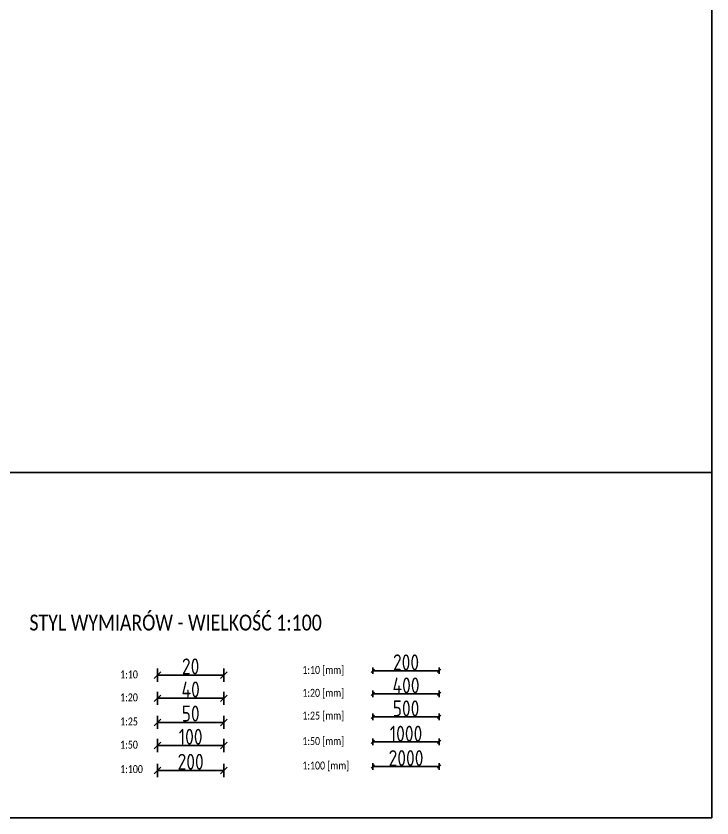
# Model space of a CAD drawing. Extents: x 0 to 4149, y 0 to 5505.
# Drawn here: x 1050 to 2100, y 0 to 1210 of the extents above; entities that cross this region are included whole.
import ezdxf

# ---------------------------------------------------------------- set-up
doc = ezdxf.new("R2010")
doc.units = 0
doc.header["$MEASUREMENT"] = 0
doc.layers.add('FS_Opis', color=6, linetype='Continuous')
doc.layers.add('FS_WYMIARY', color=8, linetype='Continuous')
doc.styles.add('KB 1_100', font='isocpeur.ttf', dxfattribs={"width": 0.8, "height": 24})
doc.styles.add('KB 1_50', font='isocpeur.ttf', dxfattribs={"width": 0.8, "height": 12})
doc.dimstyles.new('KB 1_10 [mm] (skala 100)', dxfattribs={"dimtxt": 24, "dimasz": 5, "dimexe": 5, "dimexo": 0.625, "dimtad": 1, "dimlfac": 2, "dimrnd": 1, "dimtxsty": 'KB 1_100', "dimblk": 'OBLIQUE', "dimcen": 2.5, "dimclrd": 256, "dimclre": 256, "dimclrt": 6, "dimadec": 0, "dimazin": 0, "dimtfac": 1, "dimtmove": 0, "dimatfit": 3, "dimfxl": 5, "dimfxlon": 1, "dimarcsym": 0})
doc.dimstyles.new('KB 1_100', dxfattribs={"dimtxt": 24, "dimasz": 10, "dimexe": 10, "dimexo": 0.625, "dimgap": 1.3, "dimtad": 1, "dimlfac": -1, "dimrnd": 0.1, "dimtxsty": 'KB 1_100', "dimblk": 'OBLIQUE', "dimcen": 5, "dimclrd": 256, "dimclre": 256, "dimclrt": 6, "dimadec": 0, "dimazin": 0, "dimtfac": 1, "dimtmove": 0, "dimatfit": 3, "dimfxl": 10, "dimfxlon": 1, "dimarcsym": 0})
doc.dimstyles.new('KB 1_100 [mm]', dxfattribs={"dimtxt": 24, "dimasz": 5, "dimexe": 5, "dimexo": 0.625, "dimtad": 1, "dimlfac": 20, "dimrnd": 1, "dimtxsty": 'KB 1_100', "dimblk": 'OBLIQUE', "dimcen": 2.5, "dimclrd": 256, "dimclre": 256, "dimclrt": 6, "dimadec": 0, "dimazin": 0, "dimtfac": 1, "dimtmove": 0, "dimatfit": 3, "dimfxl": 5, "dimfxlon": 1, "dimarcsym": 0})
doc.dimstyles.new('KB 1_20 [mm] (skala 100)', dxfattribs={"dimtxt": 24, "dimasz": 5, "dimexe": 5, "dimexo": 0.625, "dimtad": 1, "dimlfac": 4, "dimrnd": 1, "dimtxsty": 'KB 1_100', "dimblk": 'OBLIQUE', "dimcen": 2.5, "dimclrd": 256, "dimclre": 256, "dimclrt": 6, "dimadec": 0, "dimazin": 0, "dimtfac": 1, "dimtmove": 0, "dimatfit": 3, "dimfxl": 5, "dimfxlon": 1, "dimarcsym": 0})
doc.dimstyles.new('KB 1_25 [mm] (skala 100)', dxfattribs={"dimtxt": 24, "dimasz": 5, "dimexe": 5, "dimexo": 0.625, "dimtad": 1, "dimlfac": 5, "dimrnd": 1, "dimtxsty": 'KB 1_100', "dimblk": 'OBLIQUE', "dimcen": 2.5, "dimclrd": 256, "dimclre": 256, "dimclrt": 6, "dimadec": 0, "dimazin": 0, "dimtfac": 1, "dimtmove": 0, "dimatfit": 3, "dimfxl": 5, "dimfxlon": 1, "dimarcsym": 0})
doc.dimstyles.new('KB 1_50 [mm] (skala 100)', dxfattribs={"dimtxt": 24, "dimasz": 5, "dimexe": 5, "dimexo": 0.625, "dimtad": 1, "dimlfac": 10, "dimrnd": 1, "dimtxsty": 'KB 1_100', "dimblk": 'OBLIQUE', "dimcen": 2.5, "dimclrd": 256, "dimclre": 256, "dimclrt": 6, "dimadec": 0, "dimazin": 0, "dimtfac": 1, "dimtmove": 0, "dimatfit": 3, "dimfxl": 5, "dimfxlon": 1, "dimarcsym": 0})

# ---------------------------------------------------------------- blocks, each defined once
blk = doc.blocks.new('_Oblique')
at = {"color": 0, "linetype": 'ByBlock', "lineweight": -2}
blk.add_line((-0.5, -0.5), (0.5, 0.5), dxfattribs=at)
blk = doc.blocks.new('*D24')
at = {"layer": 'Defpoints', "color": 0, "transparency": 16777216}
for p in [(1263.4, 256.3), (1363.4, 256.3), (1363.4, 215.5)]:
    blk.add_point(p, dxfattribs=at)
at = {"layer": 'FS_WYMIARY', "lineweight": -2, "transparency": 16777216}
for p, q in [((1263.4, 225.5), (1263.4, 205.5)), ((1363.4, 225.5), (1363.4, 205.5)), ((1263.4, 215.5), (1363.4, 215.5))]:
    blk.add_line(p, q, dxfattribs=at)
at = {"layer": 'FS_WYMIARY', "lineweight": -2, "transparency": 16777216, "xscale": 10, "yscale": 10, "zscale": 10, "rotation": 180}
blk.add_blockref('_Oblique', (1263.4, 215.5), dxfattribs=at)
at = {"layer": 'FS_WYMIARY', "lineweight": -2, "transparency": 16777216, "xscale": 10, "yscale": 10, "zscale": 10}
blk.add_blockref('_Oblique', (1363.4, 215.5), dxfattribs=at)
at = {"layer": 'FS_WYMIARY', "color": 6, "transparency": 16777216, "insert": (1313.4, 228.8), "char_height": 24, "attachment_point": 5, "style": 'KB 1_100'}
blk.add_mtext('20', dxfattribs=at)
blk = doc.blocks.new('*D25')
at = {"layer": 'Defpoints', "color": 0, "transparency": 16777216}
for p in [(1263.4, 256.3), (1363.4, 256.3), (1363.4, 180.6)]:
    blk.add_point(p, dxfattribs=at)
at = {"layer": 'FS_WYMIARY', "lineweight": -2, "transparency": 16777216}
for p, q in [((1263.4, 190.6), (1263.4, 170.6)), ((1363.4, 190.6), (1363.4, 170.6)), ((1263.4, 180.6), (1363.4, 180.6))]:
    blk.add_line(p, q, dxfattribs=at)
at = {"layer": 'FS_WYMIARY', "lineweight": -2, "transparency": 16777216, "xscale": 10, "yscale": 10, "zscale": 10, "rotation": 180}
blk.add_blockref('_Oblique', (1263.4, 180.6), dxfattribs=at)
at = {"layer": 'FS_WYMIARY', "lineweight": -2, "transparency": 16777216, "xscale": 10, "yscale": 10, "zscale": 10}
blk.add_blockref('_Oblique', (1363.4, 180.6), dxfattribs=at)
at = {"layer": 'FS_WYMIARY', "color": 6, "transparency": 16777216, "insert": (1313.4, 193.9), "char_height": 24, "attachment_point": 5, "style": 'KB 1_100'}
blk.add_mtext('40', dxfattribs=at)
blk = doc.blocks.new('*D26')
at = {"layer": 'Defpoints', "color": 0, "transparency": 16777216}
for p in [(1263.4, 256.3), (1363.4, 256.3), (1363.4, 109.3)]:
    blk.add_point(p, dxfattribs=at)
at = {"layer": 'FS_WYMIARY', "lineweight": -2, "transparency": 16777216}
for p, q in [((1263.4, 119.3), (1263.4, 99.3)), ((1263.4, 109.3), (1363.4, 109.3)), ((1363.4, 119.3), (1363.4, 99.3))]:
    blk.add_line(p, q, dxfattribs=at)
at = {"layer": 'FS_WYMIARY', "lineweight": -2, "transparency": 16777216, "xscale": 10, "yscale": 10, "zscale": 10, "rotation": 180}
blk.add_blockref('_Oblique', (1263.4, 109.3), dxfattribs=at)
at = {"layer": 'FS_WYMIARY', "lineweight": -2, "transparency": 16777216, "xscale": 10, "yscale": 10, "zscale": 10}
blk.add_blockref('_Oblique', (1363.4, 109.3), dxfattribs=at)
at = {"layer": 'FS_WYMIARY', "color": 6, "transparency": 16777216, "insert": (1313.4, 122.6), "char_height": 24, "attachment_point": 5, "style": 'KB 1_100'}
blk.add_mtext('100', dxfattribs=at)
blk = doc.blocks.new('*D27')
at = {"layer": 'Defpoints', "color": 0, "transparency": 16777216}
for p in [(1263.4, 256.3), (1363.4, 256.3), (1363.4, 71.5)]:
    blk.add_point(p, dxfattribs=at)
at = {"layer": 'FS_WYMIARY', "lineweight": -2, "transparency": 16777216}
for p, q in [((1263.4, 81.5), (1263.4, 61.5)), ((1363.4, 81.5), (1363.4, 61.5)), ((1263.4, 71.5), (1363.4, 71.5))]:
    blk.add_line(p, q, dxfattribs=at)
at = {"layer": 'FS_WYMIARY', "lineweight": -2, "transparency": 16777216, "xscale": 10, "yscale": 10, "zscale": 10, "rotation": 180}
blk.add_blockref('_Oblique', (1263.4, 71.5), dxfattribs=at)
at = {"layer": 'FS_WYMIARY', "lineweight": -2, "transparency": 16777216, "xscale": 10, "yscale": 10, "zscale": 10}
blk.add_blockref('_Oblique', (1363.4, 71.5), dxfattribs=at)
at = {"layer": 'FS_WYMIARY', "color": 6, "transparency": 16777216, "insert": (1313.4, 84.8), "char_height": 24, "attachment_point": 5, "style": 'KB 1_100'}
blk.add_mtext('200', dxfattribs=at)
blk = doc.blocks.new('*D30')
at = {"layer": 'Defpoints', "color": 0, "transparency": 16777216}
for p in [(1263.4, 256.3), (1363.4, 256.3), (1363.4, 144.3)]:
    blk.add_point(p, dxfattribs=at)
at = {"layer": 'FS_WYMIARY', "lineweight": -2, "transparency": 16777216}
for p, q in [((1263.4, 154.3), (1263.4, 134.3)), ((1363.4, 154.3), (1363.4, 134.3)), ((1263.4, 144.3), (1363.4, 144.3))]:
    blk.add_line(p, q, dxfattribs=at)
at = {"layer": 'FS_WYMIARY', "lineweight": -2, "transparency": 16777216, "xscale": 10, "yscale": 10, "zscale": 10, "rotation": 180}
blk.add_blockref('_Oblique', (1263.4, 144.3), dxfattribs=at)
at = {"layer": 'FS_WYMIARY', "lineweight": -2, "transparency": 16777216, "xscale": 10, "yscale": 10, "zscale": 10}
blk.add_blockref('_Oblique', (1363.4, 144.3), dxfattribs=at)
at = {"layer": 'FS_WYMIARY', "color": 6, "transparency": 16777216, "insert": (1313.4, 157.6), "char_height": 24, "attachment_point": 5, "style": 'KB 1_100'}
blk.add_mtext('50', dxfattribs=at)
blk = doc.blocks.new('*D37')
at = {"layer": 'Defpoints', "color": 0, "transparency": 16777216}
for p in [(1588.4, 253.1), (1688.4, 253.1), (1688.4, 222.3)]:
    blk.add_point(p, dxfattribs=at)
at = {"layer": 'FS_WYMIARY', "lineweight": -2, "transparency": 16777216}
for p, q in [((1588.4, 227.3), (1588.4, 217.3)), ((1588.4, 222.3), (1688.4, 222.3)), ((1688.4, 227.3), (1688.4, 217.3))]:
    blk.add_line(p, q, dxfattribs=at)
at = {"layer": 'FS_WYMIARY', "lineweight": -2, "transparency": 16777216, "xscale": 5, "yscale": 5, "zscale": 5, "rotation": 180}
blk.add_blockref('_Oblique', (1588.4, 222.3), dxfattribs=at)
at = {"layer": 'FS_WYMIARY', "lineweight": -2, "transparency": 16777216, "xscale": 5, "yscale": 5, "zscale": 5}
blk.add_blockref('_Oblique', (1688.4, 222.3), dxfattribs=at)
at = {"layer": 'FS_WYMIARY', "color": 6, "transparency": 16777216, "insert": (1638.4, 234.9), "char_height": 24, "attachment_point": 5, "style": 'KB 1_100'}
blk.add_mtext('200', dxfattribs=at)
blk = doc.blocks.new('*D38')
at = {"layer": 'Defpoints', "color": 0, "transparency": 16777216}
for p in [(1588.4, 253.1), (1688.4, 253.1), (1688.4, 187.5)]:
    blk.add_point(p, dxfattribs=at)
at = {"layer": 'FS_WYMIARY', "lineweight": -2, "transparency": 16777216}
for p, q in [((1588.4, 192.5), (1588.4, 182.5)), ((1588.4, 187.5), (1688.4, 187.5)), ((1688.4, 192.5), (1688.4, 182.5))]:
    blk.add_line(p, q, dxfattribs=at)
at = {"layer": 'FS_WYMIARY', "lineweight": -2, "transparency": 16777216, "xscale": 5, "yscale": 5, "zscale": 5, "rotation": 180}
blk.add_blockref('_Oblique', (1588.4, 187.5), dxfattribs=at)
at = {"layer": 'FS_WYMIARY', "lineweight": -2, "transparency": 16777216, "xscale": 5, "yscale": 5, "zscale": 5}
blk.add_blockref('_Oblique', (1688.4, 187.5), dxfattribs=at)
at = {"layer": 'FS_WYMIARY', "color": 6, "transparency": 16777216, "insert": (1638.4, 200.1), "char_height": 24, "attachment_point": 5, "style": 'KB 1_100'}
blk.add_mtext('400', dxfattribs=at)
blk = doc.blocks.new('*D39')
at = {"layer": 'Defpoints', "color": 0, "transparency": 16777216}
for p in [(1588.4, 253.1), (1688.4, 253.1), (1688.4, 114.7)]:
    blk.add_point(p, dxfattribs=at)
at = {"layer": 'FS_WYMIARY', "lineweight": -2, "transparency": 16777216}
for p, q in [((1588.4, 119.7), (1588.4, 109.7)), ((1588.4, 114.7), (1688.4, 114.7)), ((1688.4, 119.7), (1688.4, 109.7))]:
    blk.add_line(p, q, dxfattribs=at)
at = {"layer": 'FS_WYMIARY', "lineweight": -2, "transparency": 16777216, "xscale": 5, "yscale": 5, "zscale": 5, "rotation": 180}
blk.add_blockref('_Oblique', (1588.4, 114.7), dxfattribs=at)
at = {"layer": 'FS_WYMIARY', "lineweight": -2, "transparency": 16777216, "xscale": 5, "yscale": 5, "zscale": 5}
blk.add_blockref('_Oblique', (1688.4, 114.7), dxfattribs=at)
at = {"layer": 'FS_WYMIARY', "color": 6, "transparency": 16777216, "insert": (1638.4, 127.3), "char_height": 24, "attachment_point": 5, "style": 'KB 1_100'}
blk.add_mtext('1000', dxfattribs=at)
blk = doc.blocks.new('*D40')
at = {"layer": 'Defpoints', "color": 0, "transparency": 16777216}
for p in [(1588.4, 253.1), (1688.4, 253.1), (1688.4, 77.8)]:
    blk.add_point(p, dxfattribs=at)
at = {"layer": 'FS_WYMIARY', "lineweight": -2, "transparency": 16777216}
for p, q in [((1588.4, 82.8), (1588.4, 72.8)), ((1588.4, 77.8), (1688.4, 77.8)), ((1688.4, 82.8), (1688.4, 72.8))]:
    blk.add_line(p, q, dxfattribs=at)
at = {"layer": 'FS_WYMIARY', "lineweight": -2, "transparency": 16777216, "xscale": 5, "yscale": 5, "zscale": 5, "rotation": 180}
blk.add_blockref('_Oblique', (1588.4, 77.8), dxfattribs=at)
at = {"layer": 'FS_WYMIARY', "lineweight": -2, "transparency": 16777216, "xscale": 5, "yscale": 5, "zscale": 5}
blk.add_blockref('_Oblique', (1688.4, 77.8), dxfattribs=at)
at = {"layer": 'FS_WYMIARY', "color": 6, "transparency": 16777216, "insert": (1638.4, 90.4), "char_height": 24, "attachment_point": 5, "style": 'KB 1_100'}
blk.add_mtext('2000', dxfattribs=at)
blk = doc.blocks.new('*D42')
at = {"layer": 'Defpoints', "color": 0, "transparency": 16777216}
for p in [(1588.4, 253.1), (1688.4, 253.1), (1688.4, 152.7)]:
    blk.add_point(p, dxfattribs=at)
at = {"layer": 'FS_WYMIARY', "lineweight": -2, "transparency": 16777216}
for p, q in [((1588.4, 157.7), (1588.4, 147.7)), ((1688.4, 157.7), (1688.4, 147.7)), ((1588.4, 152.7), (1688.4, 152.7))]:
    blk.add_line(p, q, dxfattribs=at)
at = {"layer": 'FS_WYMIARY', "lineweight": -2, "transparency": 16777216, "xscale": 5, "yscale": 5, "zscale": 5, "rotation": 180}
blk.add_blockref('_Oblique', (1588.4, 152.7), dxfattribs=at)
at = {"layer": 'FS_WYMIARY', "lineweight": -2, "transparency": 16777216, "xscale": 5, "yscale": 5, "zscale": 5}
blk.add_blockref('_Oblique', (1688.4, 152.7), dxfattribs=at)
at = {"layer": 'FS_WYMIARY', "color": 6, "transparency": 16777216, "insert": (1638.4, 165.4), "char_height": 24, "attachment_point": 5, "style": 'KB 1_100'}
blk.add_mtext('500', dxfattribs=at)

msp = doc.modelspace()

# ---------------------------------------------------------------- linework, layer by layer
for p, q in [((2100, 0), (2100, 5505.42201)), ((2100, 521.42867), (0, 521.42867)), ((0, 0), (2100, 0))]:
    msp.add_line(p, q)

# ---------------------------------------------------------------- texts
at = {"layer": 'FS_Opis', "color": 7, "insert": (1070.1462, 306.91804), "char_height": 24, "attachment_point": 1, "style": 'KB 1_50'}
msp.add_mtext_dynamic_manual_height_columns('{\\fCalibri|b0|i0|c238|p34;STYL WYMIARÓW - WIELKOŚĆ 1:100}', width=614.4694818, gutter_width=90, heights=[0], dxfattribs=at)
at = {"layer": 'FS_WYMIARY', "char_height": 12, "attachment_point": 1, "style": 'KB 1_50'}
for s, insert in [('{\\fCalibri|b0|i0|c238|p34;1:10 [mm]}', (1481.90321, 229.46204)), ('{\\fCalibri|b0|i0|c238|p34;1:10}', (1207.01688, 222.64853)), ('{\\fCalibri|b0|i0|c238|p34;1:20 [mm]}', (1481.90321, 194.84218)), ('{\\fCalibri|b0|i0|c238|p34;1:20}', (1207.01688, 188.02867)), ('{\\fCalibri|b0|i0|c238|p34;1:25 [mm]}', (1481.90321, 160.54277)), ('{\\fCalibri|b0|i0|c238|p34;1:25}', (1207.01688, 151.64518)), ('{\\fCalibri|b0|i0|c238|p34;1:50 [mm]}', (1481.90321, 122.0752)), ('{\\fCalibri|b0|i0|c238|p34;1:50}', (1207.01688, 116.64518)), ('{\\fCalibri|b0|i0|c238|p34;1:100 [mm]}', (1481.90321, 85.1526)), ('{\\fCalibri|b0|i0|c238|p34;1:100}', (1207.01688, 79.72258))]:
    msp.add_mtext_dynamic_manual_height_columns(s, width=614.4694818, gutter_width=90, heights=[0], dxfattribs=dict(at, insert=insert))

# ---------------------------------------------------------------- dimensions: what is measured, and where the dimension line sits
at = {"layer": 'FS_WYMIARY'}
for base, p1, p2, dimstyle, override, picture, middle in [((1363.37091, 215.4957), (1263.37091, 256.28168), (1363.37091, 256.28168), 'KB 1_100', {"dimtxt": 40, "dimlfac": 0.2}, '*D24', (1313.37091, 228.7957)), ((1363.37091, 180.64326), (1263.37091, 256.28168), (1363.37091, 256.28168), 'KB 1_100', {"dimlfac": 0.4}, '*D25', (1313.37091, 193.94326)), ((1363.37091, 71.46302), (1263.37091, 256.28168), (1363.37091, 256.28168), 'KB 1_100', {"dimlfac": 2}, '*D27', (1313.37091, 84.76302)), ((1363.37091, 144.25978), (1263.37091, 256.28168), (1363.37091, 256.28168), 'KB 1_100', {"dimlfac": 0.5}, '*D30', (1313.37091, 157.55978)), ((1688.41898, 222.30921), (1588.41898, 253.09519), (1688.41898, 253.09519), 'KB 1_10 [mm] (skala 100)', {"dimtxsty": 'KB 1_100'}, '*D37', (1638.41898, 234.93421)), ((1688.41898, 187.45677), (1588.41898, 253.09519), (1688.41898, 253.09519), 'KB 1_20 [mm] (skala 100)', {"dimtxsty": 'KB 1_100'}, '*D38', (1638.41898, 200.08177)), ((1688.41898, 114.6898), (1588.41898, 253.09519), (1688.41898, 253.09519), 'KB 1_50 [mm] (skala 100)', {"dimtxsty": 'KB 1_100'}, '*D39', (1638.41898, 127.3148)), ((1688.41898, 77.7672), (1588.41898, 253.09519), (1688.41898, 253.09519), 'KB 1_100 [mm]', {"dimtxsty": 'KB 1_100'}, '*D40', (1638.41898, 90.3922))]:
    dim = msp.add_linear_dim(base=base, p1=p1, p2=p2, dimstyle=dimstyle, override=override, dxfattribs=at)
    dim.commit()
    dim.dimension.update_dxf_attribs({"geometry": picture, "text_midpoint": middle})
for base, p1, p2, dimstyle, picture, middle in [((1363.37091, 109.25978), (1263.37091, 256.28168), (1363.37091, 256.28168), 'KB 1_100', '*D26', (1313.37091, 122.55978)), ((1688.41898, 152.72742), (1588.41898, 253.09519), (1688.41898, 253.09519), 'KB 1_25 [mm] (skala 100)', '*D42', (1638.41898, 165.35242))]:
    dim = msp.add_linear_dim(base=base, p1=p1, p2=p2, dimstyle=dimstyle, dxfattribs=at)
    dim.commit()
    dim.dimension.update_dxf_attribs({"geometry": picture, "text_midpoint": middle})

doc.saveas('drawing.dxf')
